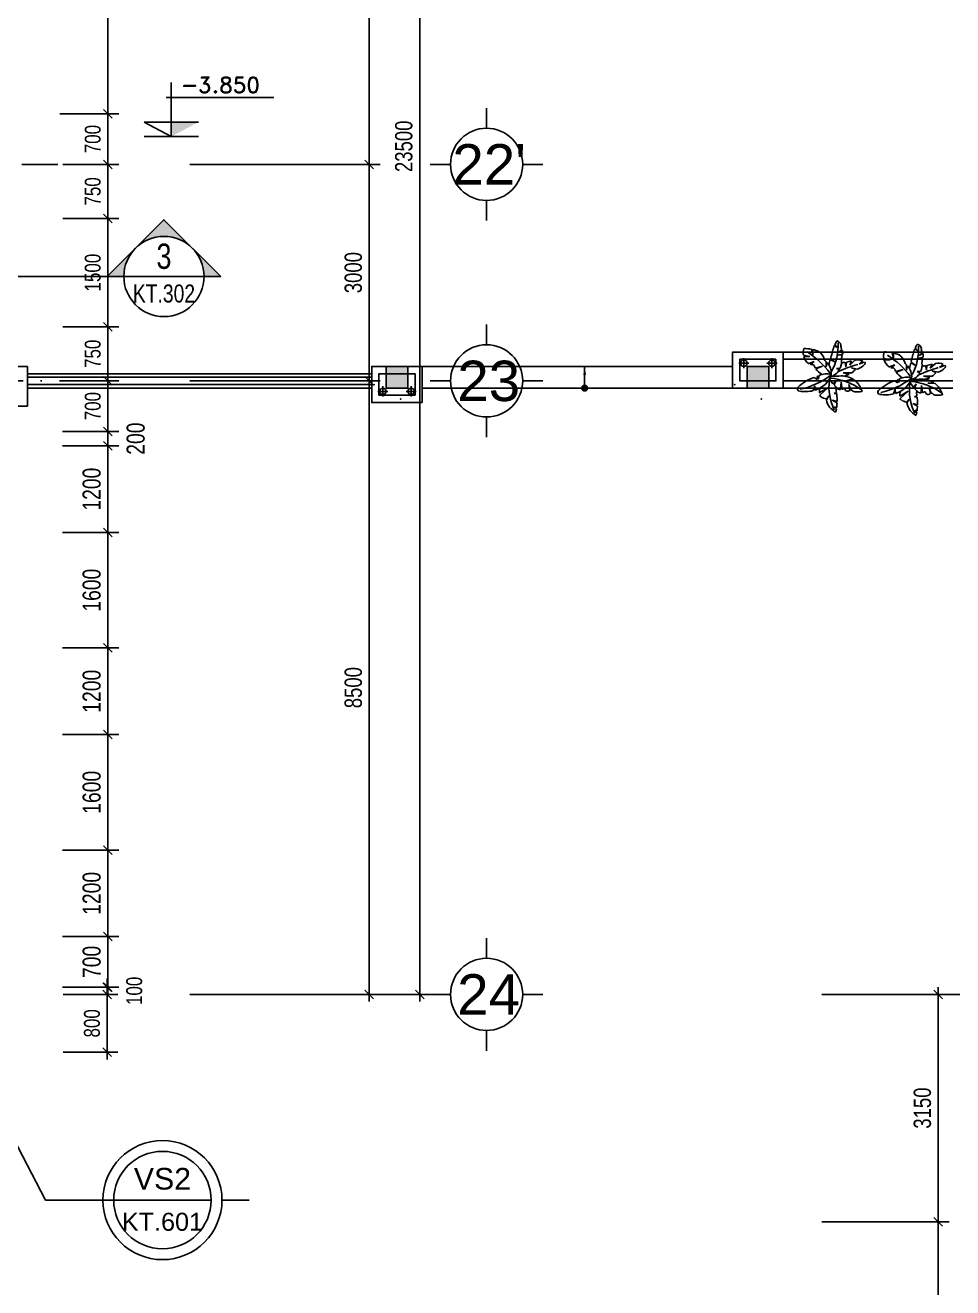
# Model space of a CAD drawing. Header units: millimetres. Extents: x -9574 to 115615, y -25569 to 161230.
# Drawn here: x 66909 to 79760, y -4064 to 13427 of the extents above; entities that cross this region are included whole.
import ezdxf
from ezdxf.enums import TextEntityAlignment as Align

# ---------------------------------------------------------------- set-up
doc = ezdxf.new("R2010")
doc.units = ezdxf.units.MM
doc.linetypes.add('luoi  H3$0$DASHDOT2', pattern=[0.5, 0.25, -0.125, 0, -0.125])
for name, color, linetype in [('$1$KICHTHUOC', 2, 'Continuous'), ('cot TT T1$0$COT1', 7, 'Continuous'), ('CUA3', 3, 'Continuous'), ('DAUCAT$0$GHICHU', 6, 'Continuous'), ('dimTT T1$0$KICHTHUOC', 2, 'Continuous'), ('KHOANH CT TM-T2-VS1 2$0$GHICHU7', 7, 'Continuous'), ('luoi  H3$0$DIM100', 9, 'Continuous'), ('luoi  H3$0$GHICHU', 40, 'Continuous'), ('luoi  H3$0$KH TRUC100', 7, 'Continuous'), ('luoi  H3$0$truc 3', 8, 'Continuous'), ('text T1$0$3', 4, 'Continuous'), ('text T1$0$DBAO', 7, 'Continuous'), ('TT T1$0$03', 4, 'Continuous'), ('TT T1$0$HATCH', 8, 'Continuous'), ('TT T1$0$HATCH5', 5, 'Continuous'), ('TT T1$0$NETCAT8', 8, 'Continuous'), ('TT T1$0$TUONG6', 6, 'Continuous')]:
    doc.layers.add(name, color=color, linetype=linetype)
doc.styles.add('DAUCAT$0$Tahoma', font='tahoma_1.ttf')
doc.styles.add('DAUCAT$0$VSIMPLEX.SHX', font='VSIMPLEX.SHX', dxfattribs={"width": 0.8})
doc.styles.add('dimTT T1$0$Standard', font='txt')
doc.styles.add('dimTT T1$1$VSIMPLEX.SHX', font='VSIMPLEX.SHX', dxfattribs={"width": 0.8})
doc.styles.add('KHOANH CT TM-T2-VS1 2$0$VNI-HELVE', font='vhelven_0.ttf')
doc.styles.add('luoi  H3$0$VHELVEN', font='vhelven_0.ttf')
doc.styles.add('luoi  H3$0$VSIMPLEX.SHX', font='VSIMPLEX.SHX', dxfattribs={"width": 0.8})
doc.styles.add('text T1$0$ROMAND', font='romand', dxfattribs={"height": 7000})
doc.styles.add('TT T1$0$VSIMPLEX.SHX', font='VSIMPLEX.SHX', dxfattribs={"width": 0.8})
doc.dimstyles.new('dimTT T1$0$Standard', dxfattribs={"dimtxt": 0.18, "dimasz": 0.18, "dimexe": 0.18, "dimexo": 0.0625, "dimgap": 0.09, "dimtad": 0, "dimtih": 1, "dimtoh": 1, "dimdec": 4, "dimzin": 0, "dimdsep": 46, "dimtxsty": 'dimTT T1$0$Standard', "dimcen": 0.09, "dimadec": 0, "dimazin": 0, "dimtfac": 1, "dimtdec": 4, "dimtofl": 0, "dimtmove": 0, "dimatfit": 3, "dimfxl": 0, "dimtolj": 1, "dimtzin": 0, "dimarcsym": 0})
doc.dimstyles.new('dimTT T1$1$1-100', dxfattribs={"dimscale": 0, "dimtxt": 220, "dimasz": 120, "dimexe": 150, "dimexo": 300, "dimgap": 100, "dimtad": 1, "dimdec": 0, "dimzin": 0, "dimdsep": 46, "dimtxsty": 'dimTT T1$1$VSIMPLEX.SHX', "dimblk1": 'dimTT T1$1$_OBLIQUE', "dimblk2": 'dimTT T1$1$_OBLIQUE', "dimsah": 1, "dimcen": 0, "dimdle": 100, "dimclrd": 2, "dimclre": 2, "dimclrt": 4, "dimadec": 0, "dimazin": 0, "dimtfac": 1, "dimtdec": 0, "dimtix": 1, "dimtmove": 2, "dimatfit": 3, "dimfxl": 0, "dimtolj": 1, "dimtzin": 0, "dimlwd": -1, "dimlwe": -1, "dimarcsym": 0})
doc.dimstyles.new('luoi  H3$0$100', dxfattribs={"dimscale": 0, "dimtxt": 240, "dimasz": 120, "dimexe": 150, "dimexo": 300, "dimgap": 100, "dimtad": 1, "dimdec": 0, "dimzin": 0, "dimdsep": 46, "dimtxsty": 'luoi  H3$0$VSIMPLEX.SHX', "dimblk1": 'luoi  H3$0$_OBLIQUE', "dimblk2": 'luoi  H3$0$_OBLIQUE', "dimsah": 1, "dimcen": 0, "dimdle": 100, "dimclrd": 2, "dimclre": 2, "dimclrt": 4, "dimadec": 0, "dimazin": 0, "dimtfac": 1, "dimtdec": 0, "dimtix": 1, "dimtmove": 2, "dimatfit": 3, "dimfxl": 0, "dimtolj": 1, "dimtzin": 0, "dimlwd": -1, "dimlwe": -1, "dimarcsym": 0})
doc.dimstyles.new('TT T1$0$100', dxfattribs={"dimscale": 0, "dimtxt": 600, "dimasz": 120, "dimexe": 150, "dimexo": 300, "dimgap": 100, "dimtad": 1, "dimdec": 0, "dimzin": 0, "dimdsep": 46, "dimtxsty": 'TT T1$0$VSIMPLEX.SHX', "dimblk1": 'TT T1$0$_OBLIQUE', "dimblk2": 'TT T1$0$_OBLIQUE', "dimsah": 1, "dimcen": 0, "dimdle": 100, "dimclrd": 2, "dimclre": 2, "dimclrt": 4, "dimadec": 0, "dimazin": 0, "dimtfac": 1, "dimtdec": 0, "dimtix": 1, "dimtmove": 2, "dimatfit": 3, "dimfxl": 0, "dimtolj": 1, "dimtzin": 0, "dimlwd": -1, "dimlwe": -1, "dimarcsym": 0})

# ---------------------------------------------------------------- blocks, each defined once
blk = doc.blocks.new('luoi  H3$0$_OBLIQUE')
at = {"color": 0, "linetype": 'ByBlock'}
blk.add_line((-0.5, -0.5), (0.5, 0.5), dxfattribs=at)
blk = doc.blocks.new('*D113')
at = {"layer": 'DEFPOINTS', "color": 0, "ltscale": 2}
for p in [(68890, 8500), (68890, 0), (71675, 0)]:
    blk.add_point(p, dxfattribs=at)
at = {"layer": 'luoi  H3$0$DIM100', "color": 2, "ltscale": 2}
for p, q in [((71675, 8600), (71675, -100)), ((69190, 8500), (71825, 8500)), ((69190, 0), (71825, 0))]:
    blk.add_line(p, q, dxfattribs=at)
at = {"layer": 'luoi  H3$0$DIM100', "color": 2, "ltscale": 2, "xscale": 120, "yscale": 120, "zscale": 120}
for p, rotation in [((71675, 8500), 90), ((71675, 0), 270)]:
    blk.add_blockref('luoi  H3$0$_OBLIQUE', p, dxfattribs=dict(at, rotation=rotation))
at = {"layer": 'luoi  H3$0$DIM100', "color": 4, "ltscale": 2, "insert": (71455, 4250), "char_height": 240, "attachment_point": 5, "rotation": 90, "style": 'luoi  H3$0$VSIMPLEX.SHX'}
blk.add_mtext('\\A1;8500', dxfattribs=at)
blk = doc.blocks.new('*D114')
at = {"layer": 'DEFPOINTS', "color": 0, "ltscale": 2}
for p in [(68890, 11500), (71675, 11500), (68890, 8500)]:
    blk.add_point(p, dxfattribs=at)
at = {"layer": 'luoi  H3$0$DIM100', "color": 2, "ltscale": 2}
for p, q in [((71675, 8400), (71675, 11600)), ((69190, 11500), (71825, 11500)), ((69190, 8500), (71825, 8500))]:
    blk.add_line(p, q, dxfattribs=at)
at = {"layer": 'luoi  H3$0$DIM100', "color": 2, "ltscale": 2, "xscale": 120, "yscale": 120, "zscale": 120}
for p, rotation in [((71675, 11500), 90), ((71675, 8500), 270)]:
    blk.add_blockref('luoi  H3$0$_OBLIQUE', p, dxfattribs=dict(at, rotation=rotation))
at = {"layer": 'luoi  H3$0$DIM100', "color": 4, "ltscale": 2, "insert": (71455, 10000), "char_height": 240, "attachment_point": 5, "rotation": 90, "style": 'luoi  H3$0$VSIMPLEX.SHX'}
blk.add_mtext('\\A1;3000', dxfattribs=at)
blk = doc.blocks.new('*D115')
at = {"layer": 'DEFPOINTS', "color": 0, "ltscale": 2}
for p in [(68890, 20000), (71675, 20000), (68890, 11500)]:
    blk.add_point(p, dxfattribs=at)
at = {"layer": 'luoi  H3$0$DIM100', "color": 2, "ltscale": 2}
for p, q in [((69190, 20000), (71825, 20000)), ((71675, 11400), (71675, 20100)), ((69190, 11500), (71825, 11500))]:
    blk.add_line(p, q, dxfattribs=at)
at = {"layer": 'luoi  H3$0$DIM100', "color": 2, "ltscale": 2, "xscale": 120, "yscale": 120, "zscale": 120}
for p, rotation in [((71675, 20000), 90), ((71675, 11500), 270)]:
    blk.add_blockref('luoi  H3$0$_OBLIQUE', p, dxfattribs=dict(at, rotation=rotation))
at = {"layer": 'luoi  H3$0$DIM100', "color": 4, "ltscale": 2, "insert": (71455, 15750), "char_height": 240, "attachment_point": 5, "rotation": 90, "style": 'luoi  H3$0$VSIMPLEX.SHX'}
blk.add_mtext('\\A1;8500', dxfattribs=at)
blk = doc.blocks.new('*D117')
at = {"layer": 'DEFPOINTS', "color": 0, "ltscale": 2}
for p in [(68890, 23500), (72375, 23500), (68890, 0)]:
    blk.add_point(p, dxfattribs=at)
at = {"layer": 'luoi  H3$0$DIM100', "color": 2, "ltscale": 2}
for p, q in [((69190, 23500), (72525, 23500)), ((72375, -100), (72375, 23600)), ((69190, 0), (72525, 0))]:
    blk.add_line(p, q, dxfattribs=at)
at = {"layer": 'luoi  H3$0$DIM100', "color": 2, "ltscale": 2, "xscale": 120, "yscale": 120, "zscale": 120}
for p, rotation in [((72375, 23500), 90), ((72375, 0), 270)]:
    blk.add_blockref('luoi  H3$0$_OBLIQUE', p, dxfattribs=dict(at, rotation=rotation))
at = {"layer": 'luoi  H3$0$DIM100', "color": 4, "ltscale": 2, "insert": (72155, 11750), "char_height": 240, "attachment_point": 5, "rotation": 90, "style": 'luoi  H3$0$VSIMPLEX.SHX'}
blk.add_mtext('\\A1;23500', dxfattribs=at)
blk = doc.blocks.new('luoi  H3$0$TRUCCOT')
for p, q in [((0, -140), (0, 0)), ((-250, -390), (-390, -390)), ((250, -390), (390, -390)), ((0, -640), (0, -780))]:
    blk.add_line(p, q)
blk.add_circle((0, -390), 250)
at = {"layer": 'luoi  H3$0$GHICHU', "style": 'luoi  H3$0$VHELVEN'}
blk.add_attdef('TRUC', text='', height=280, dxfattribs=at).set_placement((0, -390), align=Align.MIDDLE_CENTER)
blk = doc.blocks.new('*D95')
at = {"layer": 'DEFPOINTS', "color": 0, "ltscale": 2}
for p in [(77645, -3150), (77645, -7250), (79560, -7250)]:
    blk.add_point(p, dxfattribs=at)
at = {"layer": 'luoi  H3$0$DIM100', "color": 2, "ltscale": 2}
for p, q in [((79560, -3050), (79560, -7350)), ((77945, -3150), (79710, -3150)), ((77945, -7250), (79710, -7250))]:
    blk.add_line(p, q, dxfattribs=at)
at = {"layer": 'luoi  H3$0$DIM100', "color": 2, "ltscale": 2, "xscale": 120, "yscale": 120, "zscale": 120}
for p, rotation in [((79560, -3150), 90), ((79560, -7250), 270)]:
    blk.add_blockref('luoi  H3$0$_OBLIQUE', p, dxfattribs=dict(at, rotation=rotation))
at = {"layer": 'luoi  H3$0$DIM100', "color": 4, "ltscale": 2, "insert": (79340, -5200), "char_height": 240, "attachment_point": 5, "rotation": 90, "style": 'luoi  H3$0$VSIMPLEX.SHX'}
blk.add_mtext('\\A1;4100', dxfattribs=at)
blk = doc.blocks.new('*D96')
at = {"layer": 'DEFPOINTS', "color": 0, "ltscale": 2}
for p in [(77645, 0), (79560, 0), (77645, -3150)]:
    blk.add_point(p, dxfattribs=at)
at = {"layer": 'luoi  H3$0$DIM100', "color": 2, "ltscale": 2}
for p, q in [((77945, 0), (79710, 0)), ((79560, -3250), (79560, 100)), ((77945, -3150), (79710, -3150))]:
    blk.add_line(p, q, dxfattribs=at)
at = {"layer": 'luoi  H3$0$DIM100', "color": 2, "ltscale": 2, "xscale": 120, "yscale": 120, "zscale": 120}
for p, rotation in [((79560, 0), 90), ((79560, -3150), 270)]:
    blk.add_blockref('luoi  H3$0$_OBLIQUE', p, dxfattribs=dict(at, rotation=rotation))
at = {"layer": 'luoi  H3$0$DIM100', "color": 4, "ltscale": 2, "insert": (79340, -1575), "char_height": 240, "attachment_point": 5, "rotation": 90, "style": 'luoi  H3$0$VSIMPLEX.SHX'}
blk.add_mtext('\\A1;3150', dxfattribs=at)
blk = doc.blocks.new('*D98')
at = {"layer": 'DEFPOINTS', "color": 0, "ltscale": 2}
for p in [(78345, 0), (80260, 0), (78345, -11000)]:
    blk.add_point(p, dxfattribs=at)
at = {"layer": 'luoi  H3$0$DIM100', "color": 2, "ltscale": 2}
for p, q in [((78645, 0), (80410, 0)), ((80260, -11100), (80260, 100)), ((78645, -11000), (80410, -11000))]:
    blk.add_line(p, q, dxfattribs=at)
at = {"layer": 'luoi  H3$0$DIM100', "color": 2, "ltscale": 2, "xscale": 120, "yscale": 120, "zscale": 120}
for p, rotation in [((80260, 0), 90), ((80260, -11000), 270)]:
    blk.add_blockref('luoi  H3$0$_OBLIQUE', p, dxfattribs=dict(at, rotation=rotation))
at = {"layer": 'luoi  H3$0$DIM100', "color": 4, "ltscale": 2, "insert": (80040, -5500), "char_height": 240, "attachment_point": 5, "rotation": 90, "style": 'luoi  H3$0$VSIMPLEX.SHX'}
blk.add_mtext('\\A1;11000', dxfattribs=at)
blk = doc.blocks.new('TT T1$0$ONG 90')
at = {"layer": 'TT T1$0$03', "ltscale": 2}
blk.add_circle((216316, 240869), 45, dxfattribs=at)
at = {"layer": 'TT T1$0$HATCH', "ltscale": 2}
for points in [[(216386, 240869), (216246, 240869)], [(216316, 240939), (216316, 240799)]]:
    blk.add_lwpolyline(points, dxfattribs=at)
blk = doc.blocks.new('TT T1$0$_OBLIQUE')
at = {"color": 0, "linetype": 'ByBlock'}
blk.add_line((-0.5, -0.5), (0.5, 0.5), dxfattribs=at)
blk = doc.blocks.new('TT T1$0$tree13')
for p, q in [((35, 1419), (-28, 1462)), ((-17, 1484), (35, 1419)), ((-708, 1250), (-571, 1222)), ((-571, 1222), (-701, 1221)), ((-529, 1383), (-499, 1243)), ((-499, 1243), (-500, 1373)), ((-21, 1103), (-119, 1155)), ((-109, 1186), (-21, 1103)), ((151, 1276), (52, 1249)), ((52, 1249), (146, 1257)), ((135, 1379), (70, 1319)), ((70, 1319), (148, 1359)), ((313, 1034), (425, 1139)), ((351, 1122), (313, 1034)), ((597, 1119), (518, 1051)), ((-587, 1064), (-470, 1109)), ((-470, 1109), (-557, 1046)), ((-443, 965), (-287, 1009)), ((-287, 1009), (-434, 948)), ((-210, 993), (-208, 1108)), ((-210, 993), (-187, 1086)), ((21, 961), (84, 933)), ((99, 961), (21, 961)), ((164, 860), (354, 862)), ((299, 829), (164, 860)), ((226, 996), (207, 1094)), ((237, 1100), (226, 996)), ((351, 975), (478, 946)), ((435, 942), (351, 975)), ((518, 1051), (626, 1099)), ((-496, 470), (-460, 576)), ((-409, 717), (-471, 758)), ((-460, 576), (-452, 477)), ((-409, 778), (-387, 787)), ((-408, 712), (-409, 778)), ((-387, 787), (-382, 725)), ((-382, 725), (-363, 800)), ((-61, 621), (4, 690)), ((4, 690), (-36, 591)), ((122, 659), (109, 493)), ((141, 497), (122, 659)), ((389, 720), (257, 704)), ((257, 704), (417, 698)), ((289, 603), (334, 486)), ((314, 480), (289, 603)), ((-359, 423), (-174, 534)), ((-174, 534), (-349, 371)), ((-207, 291), (-149, 357)), ((-149, 357), (-202, 266)), ((19, 431), (-35, 405)), ((-35, 405), (23, 398)), ((-73, 259), (31, 204)), ((32, 233), (-73, 259)), ((-31, 113), (20, 65)), ((23, 96), (-31, 113))]:
    blk.add_line(p, q)
for centre, radius, start, end in [((-426, 1302), 288, 161.2206, 190.4639), ((-688, 570), 825, 78.825, 90.6697), ((-1075, 1448), 1130, 330.6725, 3.641), ((576, 1196), 659, 156.2013, 167.6168), ((576, 1196), 659, 146.019, 154.0763), ((6, 1456), 111, 7.5431, 78.0474), ((275, 1456), 160, 174.7063, 208.789), ((-426, 1302), 288, 196.4071, 234.1871), ((-1663, -299), 1923, 36.7035, 57.4695), ((-688, 570), 825, 67.6949, 76.7945), ((-543, 1079), 304, 15.845, 56.6107), ((-162, 1187), 91.7, 195.845, 230.5606), ((-436, 855), 339, 47.9514, 50.5606), ((1500, 696), 1682, 164.075, 168.4284), ((1500, 696), 1682, 162.73, 163.0792), ((-1747, 1706), 1718, 342.73, 347.6168), ((-216, 1107), 347, 335.1428, 8.1671), ((835, 1080), 712, 165.6239, 173.8497), ((33, 1310), 123, 344.0084, 22.936), ((835, 1080), 712, 164.0084, 164.1101), ((-414, 4662), 3622, 280.3581, 282.1977), ((-414, 4662), 3622, 283.398, 283.5483), ((487, 925), 223, 60.4468, 103.5483), ((-525, 1162), 116, 233.2325, 237.5887), ((-525, 1162), 116, 255.929, 267.091), ((-519, 992), 55.6, 24.2055, 101.4054), ((-75, 1191), 432, 204.2055, 211.5513), ((-75, 1191), 432, 213.4357, 237.8387), ((-204, 502), 338, 71.7274, 118.1939), ((-436, 855), 339, 354.6008, 42.9255), ((-216, 1107), 347, 286.6838, 329.891), ((2057, -3980), 5268, 107.3413, 112.3058), ((-414, 4662), 3622, 278.6352, 279.8665), ((126, 1177), 389, 305.9962, 321.846), ((404, 1231), 294, 284.4707, 323.1477), ((614, 1074), 32.6, 323.1477, 55.438), ((-213, -69), 867, 107.2231, 135.0207), ((-1099, 2078), 1607, 281.5143, 307.8151), ((-610, 994), 540, 287.0409, 341.5638), ((1035, 558), 1182, 173.2497, 205.5927), ((712, 1234), 986, 210.5659, 218.4214), ((-223, -578), 1327, 53.4555, 85.594), ((280, -4556), 5352, 91.6804, 93.9771), ((712, 1234), 986, 220.6948, 225.7556), ((136, 335), 459, 57.0713, 91.6804), ((126, 1177), 389, 277.7731, 296.4251), ((136, 335), 459, 17.5149, 52.2403), ((-791, 509), 48.9, 135.0207, 258.407), ((-666, 1148), 699, 259.5557, 284.077), ((-125, 435), 234, 157.0771, 182.7473), ((-125, 435), 234, 195.99, 196.0589), ((-294, 386), 57.9, 196.0589, 237.7317), ((-147, 618), 332, 237.7317, 259.8031), ((109, 502), 101, 159.0815, 190.5201), ((-1279, 245), 1311, 8.17, 10.5201), ((-1279, 245), 1311, 1.7556, 6.7346), ((109, 615), 122, 225.7556, 269.9757), ((-972, 251), 1004, 358.99, 1.9297), ((109, 615), 122, 285.2069, 289.7369), ((448, -329), 882, 107.1013, 109.7369), ((194, 496), 18.4, 357.8128, 107.1013), ((245, 494), 32.2, 177.8128, 248.0461), ((261, 533), 74.9, 248.0461, 310.8614), ((336, 446), 40.5, 122.9882, 130.8614), ((336, 446), 40.5, 45.3238, 92.9093), ((445, 556), 114, 225.3238, 268.3174), ((464, 1204), 762, 268.3174, 278.1257), ((570, 461), 12.2, 278.1257, 73.0687), ((175, 342), 385, 191.4146, 242.8877), ((-972, 251), 1004, 345.5239, 349.5865), ((-972, 251), 1004, 351.2018, 357.3602)]:
    blk.add_arc(centre, radius, start, end)
blk = doc.blocks.new('text T1$0$CTT')
for p, q in [((0, 0), (0, 750)), ((-71, 541), (1420, 541)), ((-375, 200), (375, 200)), ((0, 0), (-375, 200)), ((-375, 0), (375, 0))]:
    blk.add_line(p, q)
blk.add_solid([(0, 0), (0, 200), (375, 200)])
at = {"layer": 'text T1$0$3', "style": 'text T1$0$ROMAND', "flags": 4}
blk.add_attdef('%%P0.000', (135, 604), '', height=220, dxfattribs=at)
blk = doc.blocks.new('text T1')
at = {"layer": 'text T1$0$DBAO', "ltscale": 2}
blk.add_blockref('text T1$0$CTT', (68933, 11885), dxfattribs=at).add_auto_attribs({'%%P0.000': '-3.850'})
blk = doc.blocks.new('*U229')
h = blk.add_hatch(color=256)
edge = h.paths.add_edge_path()
edge.add_line((-7.94, 0), (-11.23, 0))
edge.add_line((-11.23, 0), (0, 11.23))
edge.add_line((0, 11.23), (11.23, 0))
edge.add_line((11.23, 0), (7.94, 0))
edge.add_arc((0, 0), 7.94, 360, 540)
for q in [(-1020, 0), (7.94, 0)]:
    blk.add_line((-7.94, 0), q)
blk.add_lwpolyline([(-7.94, 0), (-11.23, 0), (0, 11.23), (11.23, 0), (7.94, 0, 1)], format="xyb", close=True)
blk.add_circle((0, 0), 7.94)
at = {"style": 'DAUCAT$0$Tahoma', "flags": 8}
for tag, p in [('VIEWNUMBER-b', (-1027.94, 0)), ('VIEWNUMBER', (0, 0))]:
    blk.add_attdef(tag, text='', height=2.5, dxfattribs=at).set_placement(p, align=Align.BOTTOM_CENTER)
for tag, p in [('SHEETNUMBER-b', (-1027.94, -1.59)), ('SHEETNUMBER', (0, -1.59))]:
    blk.add_attdef(tag, text='', height=2.5, dxfattribs=at).set_placement(p, align=Align.TOP_CENTER)
blk = doc.blocks.new('DAUCAT')
at = {"layer": 'DAUCAT$0$GHICHU', "color": 6}
ref = blk.add_blockref('*U229', (68831, 9947), dxfattribs=dict(at, xscale=70, yscale=70, zscale=70))
ref.add_attrib('VIEWNUMBER', '3', dxfattribs={"layer": '0', "height": 350, "style": 'DAUCAT$0$VSIMPLEX.SHX', "width": 0.8}).set_placement((68831, 9947), align=Align.BOTTOM_CENTER)
ref.add_attrib('SHEETNUMBER', 'KT.302', dxfattribs={"layer": '0', "height": 250, "style": 'DAUCAT$0$VSIMPLEX.SHX', "width": 0.8}).set_placement((68831, 9836), align=Align.TOP_CENTER)
blk = doc.blocks.new('cot TT T1')
at = {"layer": 'cot TT T1$0$COT1'}
for points in [[(72210, 8700), (72210, 8400), (71910, 8400), (71910, 8700)], [(77210, 8700), (77210, 8400), (76910, 8400), (76910, 8700)]]:
    blk.add_hatch(color=256, dxfattribs=at).paths.add_polyline_path(points)
for points in [[(72210, 8700), (72210, 8400), (71910, 8400), (71910, 8700)], [(72210, 8700), (72210, 8400), (71910, 8400), (71910, 8700)], [(77210, 8700), (77210, 8400), (76910, 8400), (76910, 8700)], [(77210, 8700), (77210, 8400), (76910, 8400), (76910, 8700)]]:
    blk.add_lwpolyline(points, close=True, dxfattribs=at)
for p in [(71690, 8450), (71740, 8450), (76740, 8450), (72110, 8250), (77110, 8250)]:
    blk.add_point(p, dxfattribs=at)
blk = doc.blocks.new('KHOANH CT TM-T2-VS1 2$0$Chitiet')
for p, q in [((-550, 0), (-800, 0)), ((-450, 0), (450, 0)), ((550, 0), (800, 0))]:
    blk.add_line(p, q)
for radius in [550, 450]:
    blk.add_circle((0, 0), radius)
at = {"style": 'KHOANH CT TM-T2-VS1 2$0$VNI-HELVE'}
for tag, p in [('CT1', (0, 197)), ('KT01', (0, -200))]:
    blk.add_attdef(tag, text='', height=200, dxfattribs=at).set_placement(p, align=Align.MIDDLE)
blk = doc.blocks.new('KHOANH CT TM-T2-VS1 2')
at = {"layer": 'KHOANH CT TM-T2-VS1 2$0$GHICHU7'}
blk.add_lwpolyline([(68589, -2850), (67191, -2850), (66105, -769)], dxfattribs=at)
ref = blk.add_blockref('KHOANH CT TM-T2-VS1 2$0$Chitiet', (68810, -2850), dxfattribs=dict(at, xscale=-1.5, yscale=1.5, zscale=1.5))
ref.add_attrib('KT01', 'KT.601', dxfattribs={"layer": '0', "height": 250, "style": 'KHOANH CT TM-T2-VS1 2$0$VNI-HELVE'}).set_placement((68810, -3150), align=Align.MIDDLE)
ref.add_attrib('CT1', 'VS2', dxfattribs={"layer": '0', "height": 300, "style": 'KHOANH CT TM-T2-VS1 2$0$VNI-HELVE'}).set_placement((68810, -2554), align=Align.MIDDLE)
blk = doc.blocks.new('dimTT T1$1$_OBLIQUE')
at = {"color": 0, "linetype": 'ByBlock'}
blk.add_line((-0.5, -0.5), (0.5, 0.5), dxfattribs=at)
blk = doc.blocks.new('*D2115')
at = {"layer": 'DEFPOINTS', "color": 0, "ltscale": 2}
for p in [(67135, -1), (68044, -1), (67135, -801)]:
    blk.add_point(p, dxfattribs=at)
at = {"layer": 'dimTT T1$0$KICHTHUOC', "color": 2, "ltscale": 2}
for p, q in [((68044, -901), (68044, 99)), ((67435, -1), (68194, -1)), ((67435, -801), (68194, -801))]:
    blk.add_line(p, q, dxfattribs=at)
at = {"layer": 'dimTT T1$0$KICHTHUOC', "color": 2, "ltscale": 2, "xscale": 120, "yscale": 120, "zscale": 120}
for p, rotation in [((68044, -1), 90), ((68044, -801), 270)]:
    blk.add_blockref('dimTT T1$1$_OBLIQUE', p, dxfattribs=dict(at, rotation=rotation))
at = {"layer": 'dimTT T1$0$KICHTHUOC', "color": 4, "ltscale": 2, "insert": (67834, -401), "char_height": 220, "attachment_point": 5, "rotation": 90, "style": 'dimTT T1$1$VSIMPLEX.SHX'}
blk.add_mtext('\\A1;800', dxfattribs=at)
blk = doc.blocks.new('*D2116')
at = {"layer": 'DEFPOINTS', "color": 0, "ltscale": 2}
for p in [(67135, 99), (68044, 99), (67135, -1)]:
    blk.add_point(p, dxfattribs=at)
at = {"layer": 'dimTT T1$0$KICHTHUOC', "color": 2, "ltscale": 2}
for p, q in [((68044, 99), (68044, 219)), ((67435, 99), (68194, 99)), ((68044, -1), (68044, 99)), ((67435, -1), (68194, -1)), ((68044, -1), (68044, -121))]:
    blk.add_line(p, q, dxfattribs=at)
at = {"layer": 'dimTT T1$0$KICHTHUOC', "color": 2, "ltscale": 2, "xscale": 120, "yscale": 120, "zscale": 120}
for p, rotation in [((68044, 99), 270), ((68044, -1), 90)]:
    blk.add_blockref('dimTT T1$1$_OBLIQUE', p, dxfattribs=dict(at, rotation=rotation))
at = {"layer": 'dimTT T1$0$KICHTHUOC', "color": 4, "ltscale": 2, "insert": (68420, 49), "char_height": 220, "attachment_point": 5, "rotation": 90, "style": 'dimTT T1$1$VSIMPLEX.SHX'}
blk.add_mtext('\\A1;100', dxfattribs=at)
blk = doc.blocks.new('*D2117')
at = {"layer": 'DEFPOINTS', "color": 0, "ltscale": 2}
for p in [(67129, 8500), (68055, 8500), (67129, 7800)]:
    blk.add_point(p, dxfattribs=at)
at = {"layer": 'dimTT T1$0$KICHTHUOC', "color": 2, "ltscale": 2}
for p, q in [((68055, 7700), (68055, 8600)), ((67429, 8500), (68205, 8500)), ((67429, 7800), (68205, 7800))]:
    blk.add_line(p, q, dxfattribs=at)
at = {"layer": 'dimTT T1$0$KICHTHUOC', "color": 2, "ltscale": 2, "xscale": 120, "yscale": 120, "zscale": 120}
for p, rotation in [((68055, 8500), 90), ((68055, 7800), 270)]:
    blk.add_blockref('dimTT T1$1$_OBLIQUE', p, dxfattribs=dict(at, rotation=rotation))
at = {"layer": 'dimTT T1$0$KICHTHUOC', "color": 4, "ltscale": 2, "insert": (67845, 8150), "char_height": 220, "attachment_point": 5, "rotation": 90, "style": 'dimTT T1$1$VSIMPLEX.SHX'}
blk.add_mtext('\\A1;700', dxfattribs=at)
blk = doc.blocks.new('*D2118')
at = {"layer": 'DEFPOINTS', "color": 0, "ltscale": 2}
for p in [(67129, 9250), (68055, 9250), (67129, 8500)]:
    blk.add_point(p, dxfattribs=at)
at = {"layer": 'dimTT T1$0$KICHTHUOC', "color": 2, "ltscale": 2}
for p, q in [((68055, 8400), (68055, 9350)), ((67429, 9250), (68205, 9250)), ((67429, 8500), (68205, 8500))]:
    blk.add_line(p, q, dxfattribs=at)
at = {"layer": 'dimTT T1$0$KICHTHUOC', "color": 2, "ltscale": 2, "xscale": 120, "yscale": 120, "zscale": 120}
for p, rotation in [((68055, 9250), 90), ((68055, 8500), 270)]:
    blk.add_blockref('dimTT T1$1$_OBLIQUE', p, dxfattribs=dict(at, rotation=rotation))
at = {"layer": 'dimTT T1$0$KICHTHUOC', "color": 4, "ltscale": 2, "insert": (67845, 8875), "char_height": 220, "attachment_point": 5, "rotation": 90, "style": 'dimTT T1$1$VSIMPLEX.SHX'}
blk.add_mtext('\\A1;750', dxfattribs=at)
blk = doc.blocks.new('*D2119')
at = {"layer": 'DEFPOINTS', "color": 0, "ltscale": 2}
for p in [(67129, 10750), (68055, 10750), (67129, 9250)]:
    blk.add_point(p, dxfattribs=at)
at = {"layer": 'dimTT T1$0$KICHTHUOC', "color": 2, "ltscale": 2}
for p, q in [((68055, 9150), (68055, 10850)), ((67429, 10750), (68205, 10750)), ((67429, 9250), (68205, 9250))]:
    blk.add_line(p, q, dxfattribs=at)
at = {"layer": 'dimTT T1$0$KICHTHUOC', "color": 2, "ltscale": 2, "xscale": 120, "yscale": 120, "zscale": 120}
for p, rotation in [((68055, 10750), 90), ((68055, 9250), 270)]:
    blk.add_blockref('dimTT T1$1$_OBLIQUE', p, dxfattribs=dict(at, rotation=rotation))
at = {"layer": 'dimTT T1$0$KICHTHUOC', "color": 4, "ltscale": 2, "insert": (67845, 10000), "char_height": 220, "attachment_point": 5, "rotation": 90, "style": 'dimTT T1$1$VSIMPLEX.SHX'}
blk.add_mtext('\\A1;1500', dxfattribs=at)
blk = doc.blocks.new('*D2120')
at = {"layer": 'DEFPOINTS', "color": 0, "ltscale": 2}
for p in [(67129, 11500), (68055, 11500), (67129, 10750)]:
    blk.add_point(p, dxfattribs=at)
at = {"layer": 'dimTT T1$0$KICHTHUOC', "color": 2, "ltscale": 2}
for p, q in [((68055, 10650), (68055, 11600)), ((67429, 11500), (68205, 11500)), ((67429, 10750), (68205, 10750))]:
    blk.add_line(p, q, dxfattribs=at)
at = {"layer": 'dimTT T1$0$KICHTHUOC', "color": 2, "ltscale": 2, "xscale": 120, "yscale": 120, "zscale": 120}
for p, rotation in [((68055, 11500), 90), ((68055, 10750), 270)]:
    blk.add_blockref('dimTT T1$1$_OBLIQUE', p, dxfattribs=dict(at, rotation=rotation))
at = {"layer": 'dimTT T1$0$KICHTHUOC', "color": 4, "ltscale": 2, "insert": (67845, 11125), "char_height": 220, "attachment_point": 5, "rotation": 90, "style": 'dimTT T1$1$VSIMPLEX.SHX'}
blk.add_mtext('\\A1;750', dxfattribs=at)
blk = doc.blocks.new('*D2121')
at = {"layer": 'DEFPOINTS', "color": 0, "ltscale": 2}
for p in [(67129, 12200), (68055, 12200), (67129, 11500)]:
    blk.add_point(p, dxfattribs=at)
at = {"layer": 'dimTT T1$0$KICHTHUOC', "color": 2, "ltscale": 2}
for p, q in [((68055, 11400), (68055, 12300)), ((67429, 12200), (68205, 12200)), ((67429, 11500), (68205, 11500))]:
    blk.add_line(p, q, dxfattribs=at)
at = {"layer": 'dimTT T1$0$KICHTHUOC', "color": 2, "ltscale": 2, "xscale": 120, "yscale": 120, "zscale": 120}
for p, rotation in [((68055, 12200), 90), ((68055, 11500), 270)]:
    blk.add_blockref('dimTT T1$1$_OBLIQUE', p, dxfattribs=dict(at, rotation=rotation))
at = {"layer": 'dimTT T1$0$KICHTHUOC', "color": 4, "ltscale": 2, "insert": (67845, 11850), "char_height": 220, "attachment_point": 5, "rotation": 90, "style": 'dimTT T1$1$VSIMPLEX.SHX'}
blk.add_mtext('\\A1;700', dxfattribs=at)
blk = doc.blocks.new('*D2332')
at = {"layer": 'DEFPOINTS', "color": 0}
for p in [(67126, 800), (68055, 800), (67126, 99)]:
    blk.add_point(p, dxfattribs=at)
at = {"layer": 'dimTT T1$0$KICHTHUOC', "color": 2}
for p, q in [((68055, 800), (68055, 920)), ((67426, 800), (68205, 800)), ((68055, 99), (68055, 800)), ((67426, 99), (68205, 99)), ((68055, 99), (68055, -21))]:
    blk.add_line(p, q, dxfattribs=at)
at = {"layer": 'dimTT T1$0$KICHTHUOC', "color": 2, "xscale": 120, "yscale": 120, "zscale": 120}
for p, rotation in [((68055, 800), 270), ((68055, 99), 90)]:
    blk.add_blockref('dimTT T1$1$_OBLIQUE', p, dxfattribs=dict(at, rotation=rotation))
at = {"layer": 'dimTT T1$0$KICHTHUOC', "color": 4, "insert": (67830, 450), "char_height": 250, "attachment_point": 5, "rotation": 90, "style": 'dimTT T1$1$VSIMPLEX.SHX'}
blk.add_mtext('\\A1;700', dxfattribs=at)
blk = doc.blocks.new('*D2333')
at = {"layer": 'DEFPOINTS', "color": 0}
for p in [(67126, 2000), (68055, 2000), (67126, 800)]:
    blk.add_point(p, dxfattribs=at)
at = {"layer": 'dimTT T1$0$KICHTHUOC', "color": 2}
for p, q in [((68055, 700), (68055, 2100)), ((67426, 2000), (68205, 2000)), ((67426, 800), (68205, 800))]:
    blk.add_line(p, q, dxfattribs=at)
at = {"layer": 'dimTT T1$0$KICHTHUOC', "color": 2, "xscale": 120, "yscale": 120, "zscale": 120}
for p, rotation in [((68055, 2000), 90), ((68055, 800), 270)]:
    blk.add_blockref('dimTT T1$1$_OBLIQUE', p, dxfattribs=dict(at, rotation=rotation))
at = {"layer": 'dimTT T1$0$KICHTHUOC', "color": 4, "insert": (67830, 1400), "char_height": 250, "attachment_point": 5, "rotation": 90, "style": 'dimTT T1$1$VSIMPLEX.SHX'}
blk.add_mtext('\\A1;1200', dxfattribs=at)
blk = doc.blocks.new('*D2334')
at = {"layer": 'DEFPOINTS', "color": 0}
for p in [(67126, 3600), (68055, 3600), (67126, 2000)]:
    blk.add_point(p, dxfattribs=at)
at = {"layer": 'dimTT T1$0$KICHTHUOC', "color": 2}
for p, q in [((68055, 1900), (68055, 3700)), ((67426, 3600), (68205, 3600)), ((67426, 2000), (68205, 2000))]:
    blk.add_line(p, q, dxfattribs=at)
at = {"layer": 'dimTT T1$0$KICHTHUOC', "color": 2, "xscale": 120, "yscale": 120, "zscale": 120}
for p, rotation in [((68055, 3600), 90), ((68055, 2000), 270)]:
    blk.add_blockref('dimTT T1$1$_OBLIQUE', p, dxfattribs=dict(at, rotation=rotation))
at = {"layer": 'dimTT T1$0$KICHTHUOC', "color": 4, "insert": (67830, 2800), "char_height": 250, "attachment_point": 5, "rotation": 90, "style": 'dimTT T1$1$VSIMPLEX.SHX'}
blk.add_mtext('\\A1;1600', dxfattribs=at)
blk = doc.blocks.new('*D2335')
at = {"layer": 'DEFPOINTS', "color": 0}
for p in [(67126, 4800), (68055, 4800), (67126, 3600)]:
    blk.add_point(p, dxfattribs=at)
at = {"layer": 'dimTT T1$0$KICHTHUOC', "color": 2}
for p, q in [((68055, 3500), (68055, 4900)), ((67426, 4800), (68205, 4800)), ((67426, 3600), (68205, 3600))]:
    blk.add_line(p, q, dxfattribs=at)
at = {"layer": 'dimTT T1$0$KICHTHUOC', "color": 2, "xscale": 120, "yscale": 120, "zscale": 120}
for p, rotation in [((68055, 4800), 90), ((68055, 3600), 270)]:
    blk.add_blockref('dimTT T1$1$_OBLIQUE', p, dxfattribs=dict(at, rotation=rotation))
at = {"layer": 'dimTT T1$0$KICHTHUOC', "color": 4, "insert": (67830, 4200), "char_height": 250, "attachment_point": 5, "rotation": 90, "style": 'dimTT T1$1$VSIMPLEX.SHX'}
blk.add_mtext('\\A1;1200', dxfattribs=at)
blk = doc.blocks.new('*D2336')
at = {"layer": 'DEFPOINTS', "color": 0}
for p in [(67126, 6400), (68055, 6400), (67126, 4800)]:
    blk.add_point(p, dxfattribs=at)
at = {"layer": 'dimTT T1$0$KICHTHUOC', "color": 2}
for p, q in [((68055, 4700), (68055, 6500)), ((67426, 6400), (68205, 6400)), ((67426, 4800), (68205, 4800))]:
    blk.add_line(p, q, dxfattribs=at)
at = {"layer": 'dimTT T1$0$KICHTHUOC', "color": 2, "xscale": 120, "yscale": 120, "zscale": 120}
for p, rotation in [((68055, 6400), 90), ((68055, 4800), 270)]:
    blk.add_blockref('dimTT T1$1$_OBLIQUE', p, dxfattribs=dict(at, rotation=rotation))
at = {"layer": 'dimTT T1$0$KICHTHUOC', "color": 4, "insert": (67830, 5600), "char_height": 250, "attachment_point": 5, "rotation": 90, "style": 'dimTT T1$1$VSIMPLEX.SHX'}
blk.add_mtext('\\A1;1600', dxfattribs=at)
blk = doc.blocks.new('*D2337')
at = {"layer": 'DEFPOINTS', "color": 0}
for p in [(67126, 7600), (68055, 7600), (67126, 6400)]:
    blk.add_point(p, dxfattribs=at)
at = {"layer": 'dimTT T1$0$KICHTHUOC', "color": 2}
for p, q in [((68055, 6300), (68055, 7700)), ((67426, 7600), (68205, 7600)), ((67426, 6400), (68205, 6400))]:
    blk.add_line(p, q, dxfattribs=at)
at = {"layer": 'dimTT T1$0$KICHTHUOC', "color": 2, "xscale": 120, "yscale": 120, "zscale": 120}
for p, rotation in [((68055, 7600), 90), ((68055, 6400), 270)]:
    blk.add_blockref('dimTT T1$1$_OBLIQUE', p, dxfattribs=dict(at, rotation=rotation))
at = {"layer": 'dimTT T1$0$KICHTHUOC', "color": 4, "insert": (67830, 7000), "char_height": 250, "attachment_point": 5, "rotation": 90, "style": 'dimTT T1$1$VSIMPLEX.SHX'}
blk.add_mtext('\\A1;1200', dxfattribs=at)
blk = doc.blocks.new('*D2338')
at = {"layer": 'DEFPOINTS', "color": 0}
for p in [(67126, 7800), (68055, 7800), (67126, 7600)]:
    blk.add_point(p, dxfattribs=at)
at = {"layer": 'dimTT T1$0$KICHTHUOC', "color": 2}
for p, q in [((68055, 7800), (68055, 7920)), ((67426, 7800), (68205, 7800)), ((68055, 7600), (68055, 7800)), ((67426, 7600), (68205, 7600)), ((68055, 7600), (68055, 7480))]:
    blk.add_line(p, q, dxfattribs=at)
at = {"layer": 'dimTT T1$0$KICHTHUOC', "color": 2, "xscale": 120, "yscale": 120, "zscale": 120}
for p, rotation in [((68055, 7800), 270), ((68055, 7600), 90)]:
    blk.add_blockref('dimTT T1$1$_OBLIQUE', p, dxfattribs=dict(at, rotation=rotation))
at = {"layer": 'dimTT T1$0$KICHTHUOC', "color": 4, "insert": (68440, 7700), "char_height": 250, "attachment_point": 5, "rotation": 90, "style": 'dimTT T1$1$VSIMPLEX.SHX'}
blk.add_mtext('\\A1;200', dxfattribs=at)
blk = doc.blocks.new('*D2339')
at = {"layer": 'DEFPOINTS', "color": 0}
for p in [(67088, 19901), (68055, 19901), (67088, 12201)]:
    blk.add_point(p, dxfattribs=at)
at = {"layer": 'dimTT T1$0$KICHTHUOC', "color": 2}
for p, q in [((68055, 12101), (68055, 20001)), ((67388, 19901), (68205, 19901)), ((67388, 12201), (68205, 12201))]:
    blk.add_line(p, q, dxfattribs=at)
at = {"layer": 'dimTT T1$0$KICHTHUOC', "color": 2, "xscale": 120, "yscale": 120, "zscale": 120}
for p, rotation in [((68055, 19901), 90), ((68055, 12201), 270)]:
    blk.add_blockref('dimTT T1$1$_OBLIQUE', p, dxfattribs=dict(at, rotation=rotation))
at = {"layer": 'dimTT T1$0$KICHTHUOC', "color": 4, "insert": (67830, 16051), "char_height": 250, "attachment_point": 5, "rotation": 90, "style": 'dimTT T1$1$VSIMPLEX.SHX'}
blk.add_mtext('\\A1;7700', dxfattribs=at)
blk = doc.blocks.new('luoi  H3')
at = {"layer": 'luoi  H3$0$truc 3', "linetype": 'luoi  H3$0$DASHDOT2', "ltscale": 2000}
for p, q in [((67362.8, 11500), (-994.8, 11500)), ((67881.8, 8500), (5.2, 8500))]:
    blk.add_line(p, q, dxfattribs=at)
at = {"layer": 'luoi  H3$0$KH TRUC100'}
ref = blk.add_blockref('luoi  H3$0$TRUCCOT', (73301.1, 12280.2), dxfattribs=dict(at, xscale=-2, yscale=2, zscale=2))
ref.add_attrib('TRUC', "22'", dxfattribs={"height": 560, "style": 'luoi  H3$0$VHELVEN'}).set_placement((73336.9, 11500.2), align=Align.MIDDLE_CENTER)
ref = blk.add_blockref('luoi  H3$0$TRUCCOT', (73301.1, 9280.2), dxfattribs=dict(at, xscale=-2, yscale=2, zscale=2))
ref.add_attrib('TRUC', '23', dxfattribs={"height": 560, "style": 'luoi  H3$0$VHELVEN'}).set_placement((73330.7, 8500.2), align=Align.MIDDLE_CENTER)
ref = blk.add_blockref('luoi  H3$0$TRUCCOT', (73301.1, 780), dxfattribs=dict(at, xscale=-2, yscale=2, zscale=2))
ref.add_attrib('TRUC', '24', dxfattribs={"height": 560, "style": 'luoi  H3$0$VHELVEN'}).set_placement((73329.1, 0), align=Align.MIDDLE_CENTER)
at = {"layer": 'luoi  H3$0$DIM100', "ltscale": 2}
for base, p1, p2, angle, picture, middle in [((72374.5, 23500.2), (68890.2, 0), (68890.2, 23500.2), 270, '*D117', (72154.5, 11750.1)), ((71674.5, 20000.2), (68890.2, 11500.2), (68890.2, 20000.2), 270, '*D115', (71454.5, 15750.2)), ((71674.5, 11500.2), (68890.2, 8500.2), (68890.2, 11500.2), 270, '*D114', (71454.5, 10000.2)), ((71674.5, 0), (68890.2, 8500.2), (68890.2, 0), 270, '*D113', (71454.5, 4250.1)), ((79560, 0), (77644.7, -3150), (77644.7, 0), 90, '*D96', (79340, -1575)), ((80260, 0), (78344.7, -11000), (78344.7, 0), 90, '*D98', (80040, -5500)), ((79560, -7250), (77644.7, -3150), (77644.7, -7250), 270, '*D95', (79340, -5200))]:
    dim = blk.add_linear_dim(base=base, p1=p1, p2=p2, angle=angle, dimstyle='luoi  H3$0$100', override={"dimscale": 1}, dxfattribs=at)
    dim.commit()
    dim.dimension.update_dxf_attribs({"geometry": picture, "text_midpoint": middle})
blk = doc.blocks.new('TT T1')
at = {"layer": 'TT T1$0$03', "ltscale": 2}
for p, q in [((77410, 8900), (79760, 8900)), ((77410, 8800), (79760, 8800)), ((72410, 8700), (76710, 8700)), ((72410, 8400), (76710, 8400)), ((77410, 8500), (79760, 8500)), ((77410, 8400), (79760, 8400))]:
    blk.add_line(p, q, dxfattribs=at)
blk.add_lwpolyline([(77410, 8400), (78160, 8400)], dxfattribs=at)
at = {"layer": 'TT T1$0$HATCH5', "ltscale": 2}
for p, q in [((71710, 8600), (66940, 8600)), ((71710, 8550), (66940, 8550)), ((71710, 8450), (66940, 8450)), ((71710, 8400), (66940, 8400))]:
    blk.add_line(p, q, dxfattribs=at)
at = {"layer": 'TT T1$0$NETCAT8', "const_width": 50}
blk.add_lwpolyline([(74660, 8425, 1), (74660, 8375, 1)], format="xyb", close=True, dxfattribs=at)
at = {"layer": 'TT T1$0$TUONG6'}
for points in [[(77410, 8900), (77410, 8400), (76710, 8400), (76710, 8900)], [(77310, 8800), (77310, 8500), (76810, 8500), (76810, 8800)], [(66940, 8700), (66140, 8700), (66140, 8150), (66940, 8150)], [(72410, 8200), (72410, 8700), (71710, 8700), (71710, 8200)], [(72310, 8300), (72310, 8600), (71810, 8600), (71810, 8300)]]:
    blk.add_lwpolyline(points, close=True, dxfattribs=at)
at = {"layer": 'TT T1$0$03', "xscale": -1}
for p, rotation in [((317733.8, 225060.7), 90), ((-168613.8, -207960.7), 270)]:
    blk.add_blockref('TT T1$0$ONG 90', p, dxfattribs=dict(at, rotation=rotation))
at = {"layer": 'TT T1$0$03'}
for p, rotation in [((-163613.8, 225060.7), 270), ((312733.8, -207960.7), 90)]:
    blk.add_blockref('TT T1$0$ONG 90', p, dxfattribs=dict(at, rotation=rotation))
at = {"layer": 'TT T1$0$HATCH', "xscale": 0.6300000000046566, "yscale": 0.6300000000046566, "zscale": 0.63}
for p in [(78137.5, 8068.5), (79252, 8022.9)]:
    blk.add_blockref('TT T1$0$tree13', p, dxfattribs=at)
at = {"layer": 'TT T1$0$03', "ltscale": 2}
blk.add_leader([(74660, 8700), (74660, 8400)], dimstyle='TT T1$0$100', override={"dimscale": 1, "dimtad": 0}, dxfattribs=at)
blk = doc.blocks.new('dimTT T1')
at = {"layer": 'dimTT T1$0$KICHTHUOC'}
for p1, p2, distance, picture, middle in [((67087.9, 12200.6), (67087.9, 19900.9), -967.1, '*D2339', (67830, 16050.7)), ((67125.9472, 99.4101), (67125.9472, 799.8985), -929.0381, '*D2332', (67829.9852, 449.6543))]:
    dim = blk.add_aligned_dim(p1=p1, p2=p2, distance=distance, dimstyle='dimTT T1$0$Standard', override={"dimtxt": 250, "dimasz": 120, "dimexe": 150, "dimexo": 300, "dimgap": 100, "dimtad": 1, "dimtih": 0, "dimtoh": 0, "dimdec": 0, "dimtxsty": 'dimTT T1$1$VSIMPLEX.SHX', "dimblk1": 'dimTT T1$1$_OBLIQUE', "dimblk2": 'dimTT T1$1$_OBLIQUE', "dimsah": 1, "dimcen": 0, "dimdle": 100, "dimclrd": 2, "dimclre": 2, "dimclrt": 4, "dimtdec": 0, "dimtix": 1, "dimtofl": 1, "dimtmove": 2, "dimlwd": 65535, "dimlwe": 65535}, dxfattribs=at)
    dim.commit()
    dim.dimension.update_dxf_attribs({"geometry": picture, "text_midpoint": middle})
at = {"layer": 'dimTT T1$0$KICHTHUOC', "ltscale": 2}
for base, p1, p2, picture, middle in [((68055, 12200), (67129, 11500), (67129, 12200), '*D2121', (67845, 11850)), ((68055, 11500), (67129, 10749.9), (67129, 11500), '*D2120', (67845, 11124.9)), ((68055, 10749.9), (67129, 9249.9), (67129, 10749.9), '*D2119', (67845, 9999.9)), ((68055, 9249.9), (67129, 8500), (67129, 9249.9), '*D2118', (67845, 8874.9)), ((68055, 8500), (67129, 7800), (67129, 8500), '*D2117', (67845, 8150)), ((68043.9, -1), (67134.8, -801), (67134.8, -1), '*D2115', (67833.9, -401))]:
    dim = blk.add_linear_dim(base=base, p1=p1, p2=p2, angle=270, dimstyle='dimTT T1$1$1-100', override={"dimscale": 1}, dxfattribs=at)
    dim.commit()
    dim.dimension.update_dxf_attribs({"geometry": picture, "text_midpoint": middle})
at = {"layer": 'dimTT T1$0$KICHTHUOC'}
dim = blk.add_linear_dim(base=(68055, 7799.5), p1=(67125.9, 7599.9), p2=(67125.9, 7799.5), angle=270, dimstyle='dimTT T1$0$Standard', override={"dimtxt": 250, "dimasz": 120, "dimexe": 150, "dimexo": 300, "dimgap": 100, "dimtad": 1, "dimtih": 0, "dimtoh": 0, "dimdec": 0, "dimtxsty": 'dimTT T1$1$VSIMPLEX.SHX', "dimblk1": 'dimTT T1$1$_OBLIQUE', "dimblk2": 'dimTT T1$1$_OBLIQUE', "dimsah": 1, "dimcen": 0, "dimdle": 100, "dimclrd": 2, "dimclre": 2, "dimclrt": 4, "dimtdec": 0, "dimtix": 1, "dimtofl": 1, "dimtmove": 2, "dimlwd": 65535, "dimlwe": 65535}, dxfattribs=at)
dim.commit()
dim.dimension.update_dxf_attribs({"geometry": '*D2338', "text_midpoint": (68439.7, 7699.7), "dimtype": 160})
for base, p1, p2, picture, middle in [((68055, 7599.9), (67125.9, 6399.9), (67125.9, 7599.9), '*D2337', (67830, 6999.9)), ((68055, 6399.9), (67125.9, 4799.9), (67125.9, 6399.9), '*D2336', (67830, 5599.9)), ((68055, 4799.9), (67125.9, 3599.9), (67125.9, 4799.9), '*D2335', (67830, 4199.9)), ((68055, 3599.9), (67125.9, 1999.9), (67125.9, 3599.9), '*D2334', (67830, 2799.9)), ((68055, 1999.9), (67125.9, 799.9), (67125.9, 1999.9), '*D2333', (67830, 1399.9))]:
    dim = blk.add_linear_dim(base=base, p1=p1, p2=p2, angle=270, dimstyle='dimTT T1$0$Standard', override={"dimtxt": 250, "dimasz": 120, "dimexe": 150, "dimexo": 300, "dimgap": 100, "dimtad": 1, "dimtih": 0, "dimtoh": 0, "dimdec": 0, "dimtxsty": 'dimTT T1$1$VSIMPLEX.SHX', "dimblk1": 'dimTT T1$1$_OBLIQUE', "dimblk2": 'dimTT T1$1$_OBLIQUE', "dimsah": 1, "dimcen": 0, "dimdle": 100, "dimclrd": 2, "dimclre": 2, "dimclrt": 4, "dimtdec": 0, "dimtix": 1, "dimtofl": 1, "dimtmove": 2, "dimlwd": 65535, "dimlwe": 65535}, dxfattribs=at)
    dim.commit()
    dim.dimension.update_dxf_attribs({"geometry": picture, "text_midpoint": middle})
at = {"layer": 'dimTT T1$0$KICHTHUOC', "ltscale": 2}
dim = blk.add_linear_dim(base=(68043.9, 99), p1=(67134.8, -1), p2=(67134.8, 99), angle=270, dimstyle='dimTT T1$1$1-100', override={"dimscale": 1}, dxfattribs=at)
dim.commit()
dim.dimension.update_dxf_attribs({"geometry": '*D2116', "text_midpoint": (68419.6, 49), "dimtype": 160})

msp = doc.modelspace()

# ---------------------------------------------------------------- block references
at = {"layer": '$1$KICHTHUOC', "ltscale": 2}
msp.add_blockref('DAUCAT', (0, 0), dxfattribs=at)
for name in ['TT T1', 'cot TT T1', 'luoi  H3', 'KHOANH CT TM-T2-VS1 2', 'dimTT T1']:
    msp.add_blockref(name, (0, 0))
at = {"layer": 'CUA3'}
msp.add_blockref('text T1', (0, 0), dxfattribs=at)

doc.saveas('drawing.dxf')
